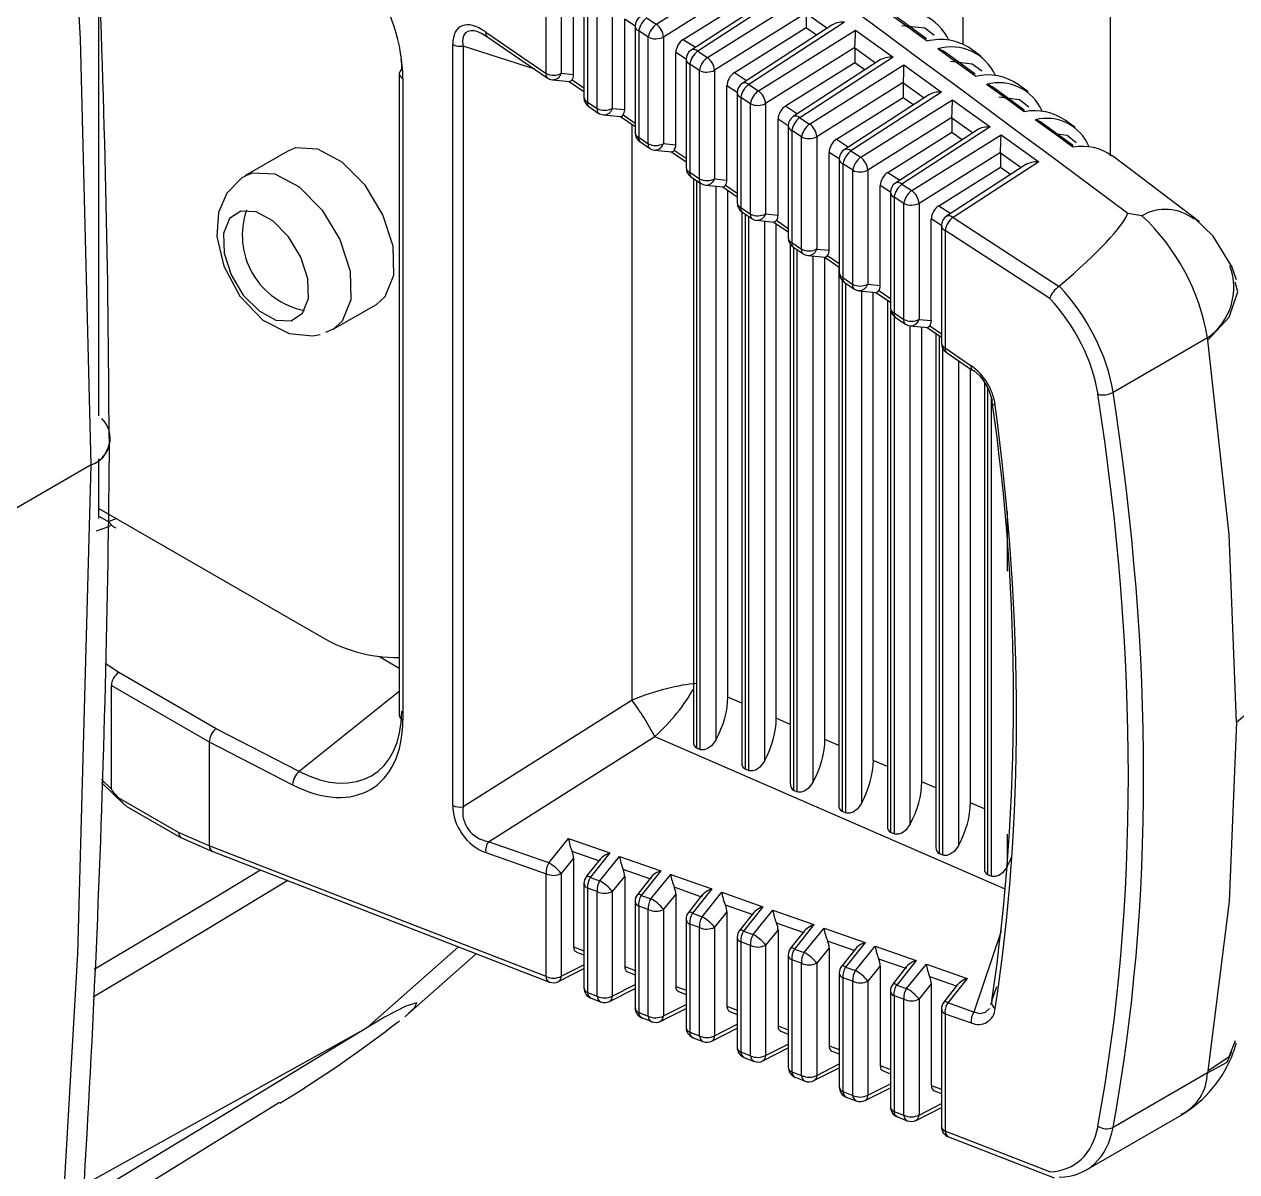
# Model space of a CAD drawing. Extents: x 6 to 134, y 1 to 99.
# Drawn here: x 98.099 to 99.195, y 77.92 to 78.957 of the extents above; entities that cross this region are included whole.
import ezdxf

# ---------------------------------------------------------------- set-up
doc = ezdxf.new("R2010")
doc.units = 0
doc.header["$MEASUREMENT"] = 0
doc.layers.add('OBJECT', color=7, linetype='CONTINUOUS')

msp = doc.modelspace()

# ---------------------------------------------------------------- linework, layer by layer
at = {"layer": 'OBJECT'}
for p, q in [((98.9479, 78.9388), (98.9479, 86.0266)), ((99.0808, 78.8382), (99.0808, 85.9499)), ((98.167, 78.6033), (98.167, 79.1646)), ((98.5709, 78.9126), (98.5709, 79.0055)), ((98.5846, 79.0057), (98.5846, 78.9127)), ((98.6705, 78.957), (98.7628, 79.0149)), ((98.7622, 78.9989), (98.677, 78.9455)), ((98.5958, 78.9116), (98.5958, 78.9916)), ((98.6052, 78.9853), (98.6052, 78.891)), ((98.6949, 78.9434), (98.7622, 78.9856)), ((98.7853, 78.9878), (98.702, 78.9337)), ((98.7968, 78.9904), (98.7079, 78.9327)), ((98.7167, 78.927), (98.8066, 78.9833)), ((98.6085, 78.9811), (98.6085, 78.8867)), ((98.6171, 78.8808), (98.6171, 78.9754)), ((98.6308, 78.9756), (98.6308, 78.881)), ((98.642, 78.8799), (98.642, 78.9615)), ((98.6513, 78.9554), (98.642, 78.9615)), ((98.6618, 78.9627), (98.6705, 78.957)), ((98.8061, 78.9674), (98.7232, 78.9155)), ((98.806, 78.9668), (98.806, 78.9541)), ((98.8247, 78.9534), (98.806, 78.9668)), ((98.9146, 78.9438), (98.8879, 78.9634)), ((98.5164, 78.95), (98.5709, 78.9126)), ((98.6513, 78.9553), (98.6513, 78.8593)), ((98.6633, 78.9454), (98.6546, 78.951)), ((98.6546, 78.951), (98.6546, 78.855)), ((98.7411, 78.9134), (98.806, 78.9541)), ((98.8291, 78.9563), (98.7481, 78.9036)), ((98.8406, 78.9589), (98.7541, 78.9026)), ((98.7628, 78.8969), (98.8504, 78.9518)), ((98.806, 78.9541), (98.8154, 78.9474)), ((98.8504, 78.9518), (98.8844, 78.9274)), ((98.5175, 78.9461), (98.572, 78.9086)), ((98.6633, 78.849), (98.6633, 78.9454)), ((98.677, 78.9455), (98.677, 78.8492)), ((98.6949, 78.9434), (98.7059, 78.9362)), ((98.4866, 78.2511), (98.4866, 78.9386)), ((98.4959, 78.9373), (98.4959, 78.2498)), ((98.5607, 78.9164), (98.4959, 78.9373)), ((98.6882, 78.8481), (98.6882, 78.9314)), ((98.6974, 78.9254), (98.6882, 78.9314)), ((98.7079, 78.9327), (98.7167, 78.927)), ((98.8499, 78.9359), (98.7693, 78.8854)), ((98.8499, 78.9353), (98.8499, 78.9225)), ((98.8685, 78.9219), (98.8499, 78.9353)), ((98.9585, 78.9118), (98.9317, 78.9315)), ((98.9638, 78.9282), (98.9548, 78.9349)), ((98.6974, 78.9253), (98.6974, 78.8276)), ((98.7095, 78.9153), (98.7008, 78.921)), ((98.7008, 78.921), (98.7008, 78.8233)), ((98.7872, 78.8833), (98.8499, 78.9225)), ((98.8729, 78.9248), (98.7943, 78.8736)), ((98.8844, 78.9274), (98.8002, 78.8726)), ((98.809, 78.8669), (98.8943, 78.9203)), ((98.8499, 78.9225), (98.8592, 78.9158)), ((98.8943, 78.9203), (98.9283, 78.8958)), ((98.4383, 78.9124), (98.4383, 78.3327)), ((98.4416, 78.9081), (98.4416, 78.3284)), ((98.5766, 78.9069), (98.5922, 78.9053)), ((98.5846, 78.9127), (98.5958, 78.9116)), ((98.5944, 78.9069), (98.6052, 78.8995)), ((98.7095, 78.8173), (98.7095, 78.9153)), ((98.7232, 78.9155), (98.7232, 78.8175)), ((98.7411, 78.9134), (98.7521, 78.9062)), ((98.5919, 78.9054), (98.6052, 78.8963)), ((98.7343, 78.8163), (98.7343, 78.9014)), ((98.7436, 78.8954), (98.7343, 78.9014)), ((98.7436, 78.8952), (98.7436, 78.7958)), ((98.7541, 78.9026), (98.7628, 78.8969)), ((98.8937, 78.9044), (98.8155, 78.8554)), ((98.9283, 78.8958), (98.8463, 78.8426)), ((98.8937, 78.9038), (98.8937, 78.891)), ((98.9124, 78.8904), (98.8937, 78.9038)), ((99.0025, 78.8797), (98.9754, 78.8996)), ((99.0065, 78.8959), (98.9975, 78.9027)), ((98.6085, 78.8867), (98.6171, 78.8808)), ((98.7557, 78.8852), (98.7469, 78.891)), ((98.7469, 78.891), (98.7469, 78.7916)), ((98.7557, 78.7855), (98.7557, 78.8852)), ((98.7693, 78.8854), (98.7693, 78.7857)), ((98.8334, 78.8532), (98.8937, 78.891)), ((98.9168, 78.8932), (98.8404, 78.8436)), ((98.8552, 78.8368), (98.9381, 78.8888)), ((98.8937, 78.891), (98.9031, 78.8843)), ((98.9381, 78.8888), (98.9721, 78.8643)), ((98.6095, 78.8828), (98.6181, 78.8768)), ((98.6228, 78.8751), (98.6383, 78.8736)), ((98.6308, 78.881), (98.642, 78.8799)), ((98.6381, 78.8736), (98.6513, 78.8645)), ((98.6406, 78.8752), (98.6513, 78.8678)), ((98.7872, 78.8833), (98.7982, 78.8762)), ((98.6486, 78.3464), (98.6486, 78.8664)), ((98.7805, 78.7846), (98.7805, 78.8713)), ((98.7897, 78.8653), (98.7805, 78.8713)), ((98.7897, 78.8652), (98.7897, 78.7641)), ((98.8002, 78.8726), (98.809, 78.8669)), ((98.9376, 78.8728), (98.8617, 78.8253)), ((98.9721, 78.8643), (98.8925, 78.8125)), ((98.9376, 78.8723), (98.9376, 78.8595)), ((98.9562, 78.8588), (98.9376, 78.8723)), ((99.0466, 78.8477), (99.0191, 78.8678)), ((99.0491, 78.8636), (99.04, 78.8705)), ((98.6546, 78.855), (98.6633, 78.849)), ((98.8018, 78.8552), (98.793, 78.8609)), ((98.793, 78.8609), (98.793, 78.7598)), ((98.8018, 78.7538), (98.8018, 78.8552)), ((98.8155, 78.8554), (98.8155, 78.7539)), ((98.8334, 78.8532), (98.8443, 78.8461)), ((98.8796, 78.8232), (98.9376, 78.8595)), ((98.9606, 78.8617), (98.8865, 78.8135)), ((98.9014, 78.8067), (98.982, 78.8572)), ((98.9376, 78.8595), (98.9469, 78.8528)), ((98.982, 78.8572), (99.016, 78.8328)), ((98.3376, 78.8425), (98.2987, 78.82)), ((98.6556, 78.8511), (98.6643, 78.8451)), ((98.669, 78.8434), (98.6845, 78.8418)), ((98.677, 78.8492), (98.6882, 78.8481)), ((98.6843, 78.8419), (98.6974, 78.8328)), ((98.6868, 78.8434), (98.6974, 78.8361)), ((98.8267, 78.7528), (98.8267, 78.8413)), ((98.8358, 78.8353), (98.8267, 78.8413)), ((98.8463, 78.8426), (98.8552, 78.8368)), ((98.9814, 78.8413), (98.9079, 78.7952)), ((98.9814, 78.8407), (98.9814, 78.828)), ((99.0001, 78.8273), (98.9814, 78.8407)), ((98.8358, 78.8352), (98.8358, 78.7324)), ((98.848, 78.8251), (98.8392, 78.8309)), ((98.8392, 78.8309), (98.8392, 78.7281)), ((99.0045, 78.8302), (98.9327, 78.7835)), ((99.016, 78.8328), (98.9386, 78.7825)), ((99.1613, 78.7785), (99.0826, 78.8382)), ((98.7008, 78.8233), (98.7095, 78.8173)), ((98.7018, 78.8193), (98.7105, 78.8133)), ((98.848, 78.722), (98.848, 78.8251)), ((98.8617, 78.8253), (98.8617, 78.7222)), ((98.8796, 78.8232), (98.8905, 78.8161)), ((98.9258, 78.7931), (98.9814, 78.828)), ((98.9814, 78.828), (98.9907, 78.8213)), ((98.704, 78.8178), (98.704, 78.3085)), ((98.7069, 78.8158), (98.7069, 78.3033)), ((98.7102, 78.3018), (98.7102, 78.8135)), ((98.7152, 78.8116), (98.7307, 78.8101)), ((98.7232, 78.8175), (98.7343, 78.8163)), ((98.7243, 78.8107), (98.7243, 78.3101)), ((98.7305, 78.8101), (98.7436, 78.8011)), ((98.733, 78.8116), (98.7436, 78.8043)), ((98.8729, 78.7211), (98.8729, 78.8112)), ((98.882, 78.8053), (98.8729, 78.8112)), ((98.8925, 78.8125), (98.9014, 78.8067)), ((98.7351, 78.349), (98.7351, 78.8069)), ((98.882, 78.8051), (98.882, 78.7007)), ((98.8942, 78.7951), (98.8853, 78.8009)), ((98.8853, 78.8009), (98.8853, 78.6964)), ((98.7469, 78.7916), (98.7557, 78.7855)), ((98.7478, 78.7877), (98.7478, 78.2894)), ((98.7479, 78.7876), (98.7567, 78.7816)), ((98.7693, 78.7857), (98.7805, 78.7846)), ((98.8942, 78.6902), (98.8942, 78.7951)), ((98.9079, 78.7952), (98.9079, 78.6904)), ((98.9258, 78.7931), (98.9366, 78.7861)), ((99.1093, 78.784), (99.0964, 78.7859)), ((98.7507, 78.7857), (98.7507, 78.2842)), ((98.7541, 78.2827), (98.7541, 78.7834)), ((98.7613, 78.7799), (98.7769, 78.7783)), ((98.7682, 78.7792), (98.7682, 78.2911)), ((98.7767, 78.7783), (98.7897, 78.7694)), ((98.7789, 78.3299), (98.7789, 78.7768)), ((98.7791, 78.7799), (98.7897, 78.7726)), ((98.919, 78.6893), (98.919, 78.7811)), ((98.9281, 78.7752), (98.919, 78.7811)), ((98.9281, 78.7751), (98.9281, 78.6689)), ((98.9386, 78.7825), (99.0344, 78.7201)), ((98.9314, 78.7708), (98.9314, 78.6646)), ((99.026, 78.7093), (98.9314, 78.7708)), ((98.7916, 78.7582), (98.7916, 78.2703)), ((98.793, 78.7598), (98.8018, 78.7538)), ((98.794, 78.7559), (98.8029, 78.7498)), ((98.7946, 78.7555), (98.7946, 78.2651)), ((98.7979, 78.2636), (98.7979, 78.7532)), ((98.8155, 78.7539), (98.8267, 78.7528)), ((98.8075, 78.7481), (98.823, 78.7466)), ((98.812, 78.7477), (98.812, 78.272)), ((98.8228, 78.7466), (98.8358, 78.7376)), ((98.8228, 78.3108), (98.8228, 78.7466)), ((98.8253, 78.7481), (98.8358, 78.7409)), ((98.8355, 78.7379), (98.8355, 78.2512)), ((99.1947, 78.7261), (99.1901, 78.7389)), ((98.8384, 78.7257), (98.8384, 78.246)), ((98.8392, 78.7281), (98.848, 78.722)), ((98.8402, 78.7241), (98.849, 78.7181)), ((98.8418, 78.2445), (98.8418, 78.7231)), ((98.8617, 78.7222), (98.8729, 78.7211)), ((99.0344, 78.7201), (99.0346, 78.7203)), ((98.8537, 78.7163), (98.8692, 78.7148)), ((98.8558, 78.7161), (98.8558, 78.2529)), ((98.8666, 78.2917), (98.8666, 78.7151)), ((98.869, 78.7148), (98.882, 78.7059)), ((98.8715, 78.7164), (98.882, 78.7091)), ((98.3787, 78.6815), (98.4176, 78.7039)), ((98.8793, 78.7077), (98.8793, 78.2321)), ((98.8822, 78.6984), (98.8822, 78.2269)), ((98.8853, 78.6964), (98.8942, 78.6902)), ((98.8856, 78.2254), (98.8856, 78.693)), ((98.8863, 78.6924), (98.8952, 78.6863)), ((98.9079, 78.6904), (98.919, 78.6893)), ((98.3787, 78.6815), (98.3718, 78.6786)), ((98.8997, 78.6846), (98.8997, 78.2338)), ((98.8999, 78.6846), (98.9154, 78.683)), ((98.9104, 78.2726), (98.9104, 78.6835)), ((98.9152, 78.6831), (98.9281, 78.6742)), ((98.9177, 78.6846), (98.9281, 78.6774)), ((98.9232, 78.6776), (98.9232, 78.213)), ((98.9261, 78.6756), (98.9261, 78.2078)), ((99.1685, 78.6736), (99.0832, 78.6244)), ((99.1688, 78.6715), (99.1685, 78.6736)), ((98.9294, 78.2064), (98.9294, 78.664)), ((98.9314, 78.6646), (98.9549, 78.6485)), ((98.9324, 78.6607), (98.956, 78.6445)), ((98.9435, 78.6531), (98.9435, 78.2147)), ((98.9543, 78.2535), (98.9543, 78.6457)), ((98.967, 78.6338), (98.967, 78.1939)), ((98.9699, 78.6286), (98.9699, 78.1887)), ((98.9733, 78.1873), (98.9733, 78.6193)), ((98.16, 78.5589), (97.3636, 78.0991)), ((98.16, 78.5589), (97.3848, 78.1114)), ((98.167, 78.5105), (98.167, 78.5643)), ((98.167, 78.5196), (98.3638, 78.406)), ((98.9874, 78.5172), (98.9874, 78.463)), ((98.1756, 78.5073), (98.1677, 78.5118)), ((98.1829, 78.5104), (98.1756, 78.5073)), ((98.4204, 78.3856), (98.4383, 78.3753)), ((98.1849, 78.3713), (98.1734, 78.3787)), ((98.2729, 78.3205), (98.1849, 78.3713)), ((98.1782, 78.266), (98.1782, 78.3596)), ((98.1782, 78.3596), (98.2666, 78.3085)), ((98.1782, 78.3596), (98.1782, 78.3596)), ((98.4383, 78.354), (98.348, 78.2819)), ((98.7478, 78.3435), (98.7351, 78.349)), ((98.6486, 78.3464), (98.4959, 78.2498)), ((98.7916, 78.3244), (98.7789, 78.3299)), ((98.348, 78.2819), (98.2729, 78.3205)), ((98.2666, 78.3085), (98.2666, 78.2147)), ((98.2666, 78.3085), (98.3419, 78.2698)), ((98.5188, 78.2184), (98.6692, 78.3135)), ((98.6692, 78.3135), (98.9849, 78.176)), ((98.8355, 78.3053), (98.8228, 78.3108)), ((98.7069, 78.3033), (98.7102, 78.3018)), ((98.7507, 78.2842), (98.7541, 78.2827)), ((98.8793, 78.2862), (98.8666, 78.2917)), ((98.1692, 78.2719), (98.1894, 78.2524)), ((98.1782, 78.266), (98.1693, 78.2746)), ((98.9232, 78.2671), (98.9104, 78.2726)), ((98.7946, 78.2651), (98.7979, 78.2636)), ((98.2389, 78.2267), (98.1841, 78.2584)), ((98.1916, 78.2506), (98.2413, 78.222)), ((98.967, 78.248), (98.9543, 78.2535)), ((98.8384, 78.246), (98.8418, 78.2445)), ((98.2666, 78.2147), (98.2389, 78.2267)), ((98.2417, 78.2218), (98.2696, 78.2096)), ((98.5734, 78.1992), (98.5188, 78.2184)), ((98.5734, 78.1992), (98.5912, 78.2213)), ((98.5912, 78.2213), (98.6284, 78.2082)), ((98.8822, 78.2269), (98.8856, 78.2254)), ((98.9874, 78.2253), (98.9874, 78.1956)), ((98.5709, 78.0966), (98.2666, 78.2146)), ((98.2698, 78.2095), (98.574, 78.0916)), ((98.5164, 78.2087), (98.5709, 78.1895)), ((98.6186, 78.2011), (98.5944, 78.2096)), ((98.6284, 78.2082), (98.6109, 78.1861)), ((98.9261, 78.2078), (98.9294, 78.2064)), ((98.5958, 78.2035), (98.5846, 78.1897)), ((98.5958, 78.2035), (98.5958, 78.1235)), ((98.6198, 78.2027), (98.6073, 78.1869)), ((98.6195, 78.183), (98.6374, 78.2051)), ((98.6374, 78.2051), (98.6746, 78.192)), ((98.5709, 78.0966), (98.5709, 78.1895)), ((98.5846, 78.1897), (98.5846, 78.0968)), ((98.6109, 78.1861), (98.6195, 78.183)), ((98.642, 78.1873), (98.6308, 78.1735)), ((98.6648, 78.1849), (98.6406, 78.1934)), ((98.642, 78.1873), (98.642, 78.1056)), ((98.666, 78.1865), (98.6535, 78.1707)), ((98.6746, 78.192), (98.657, 78.1699)), ((98.6657, 78.1668), (98.6836, 78.1889)), ((98.6836, 78.1889), (98.7207, 78.1758)), ((98.9699, 78.1887), (98.9733, 78.1873)), ((98.6052, 78.1807), (98.6052, 78.0863)), ((98.6171, 78.1733), (98.6085, 78.1764)), ((98.6085, 78.1764), (98.6085, 78.082)), ((98.6171, 78.0787), (98.6171, 78.1733)), ((98.6308, 78.1735), (98.6308, 78.0789)), ((98.7109, 78.1687), (98.6868, 78.1772)), ((98.7207, 78.1758), (98.7032, 78.1537)), ((98.7119, 78.1506), (98.7297, 78.1727)), ((98.7297, 78.1727), (98.7668, 78.1596)), ((98.6513, 78.1645), (98.6513, 78.0684)), ((98.657, 78.1699), (98.6657, 78.1668)), ((98.6882, 78.1711), (98.677, 78.1573)), ((98.6882, 78.1711), (98.6882, 78.0877)), ((98.7121, 78.1703), (98.6996, 78.1545)), ((98.6633, 78.1571), (98.6546, 78.1602)), ((98.6546, 78.1602), (98.6546, 78.0642)), ((98.6633, 78.0608), (98.6633, 78.1571)), ((98.677, 78.1573), (98.677, 78.061)), ((98.7032, 78.1537), (98.7119, 78.1506)), ((98.7343, 78.1549), (98.7232, 78.1411)), ((98.757, 78.1525), (98.733, 78.161)), ((98.7343, 78.1549), (98.7343, 78.0698)), ((98.7582, 78.1541), (98.7457, 78.1383)), ((98.7668, 78.1596), (98.7493, 78.1375)), ((98.7581, 78.1344), (98.7759, 78.1565)), ((98.7759, 78.1565), (98.813, 78.1435)), ((98.6974, 78.1483), (98.6974, 78.0506)), ((98.7095, 78.1409), (98.7008, 78.144)), ((98.7008, 78.144), (98.7008, 78.0463)), ((98.7095, 78.0429), (98.7095, 78.1409)), ((98.7232, 78.1411), (98.7232, 78.0431)), ((98.8032, 78.1364), (98.7791, 78.1448)), ((98.813, 78.1435), (98.7954, 78.1213)), ((98.8042, 78.1182), (98.8221, 78.1402)), ((98.8221, 78.1402), (98.8591, 78.1273)), ((98.7436, 78.1321), (98.7436, 78.0327)), ((98.7493, 78.1375), (98.7581, 78.1344)), ((98.7805, 78.1387), (98.7693, 78.1249)), ((98.7805, 78.1387), (98.7805, 78.0519)), ((98.8044, 78.1379), (98.7919, 78.1221)), ((98.8493, 78.1202), (98.8253, 78.1286)), ((98.982, 78.1377), (98.9574, 78.0644)), ((98.409, 78.0503), (98.4917, 78.1235)), ((98.5958, 78.1235), (98.6052, 78.1199)), ((98.5984, 78.1187), (98.6052, 78.1161)), ((98.7557, 78.1247), (98.7469, 78.1278)), ((98.7469, 78.1278), (98.7469, 78.0284)), ((98.7557, 78.025), (98.7557, 78.1247)), ((98.7693, 78.1249), (98.7693, 78.0252)), ((98.7954, 78.1213), (98.8042, 78.1182)), ((98.8267, 78.1224), (98.8155, 78.1087)), ((98.8267, 78.1224), (98.8267, 78.034)), ((98.8505, 78.1217), (98.838, 78.1059)), ((98.8591, 78.1273), (98.8416, 78.1051)), ((98.8504, 78.102), (98.8683, 78.124)), ((98.8683, 78.124), (98.9052, 78.1111)), ((98.4433, 78.0602), (98.5079, 78.1172)), ((98.5846, 78.0968), (98.6052, 78.1072)), ((98.7897, 78.1159), (98.7897, 78.0148)), ((98.8018, 78.1085), (98.793, 78.1116)), ((98.793, 78.1116), (98.793, 78.0105)), ((98.8018, 78.0071), (98.8018, 78.1085)), ((98.8155, 78.1087), (98.8155, 78.0072)), ((98.8954, 78.104), (98.8715, 78.1124)), ((98.9052, 78.1111), (98.8877, 78.0889)), ((98.8966, 78.0858), (98.9145, 78.1078)), ((98.9145, 78.1078), (98.9514, 78.0949)), ((98.5822, 78.092), (98.6052, 78.1037)), ((98.642, 78.1056), (98.6513, 78.102)), ((98.6445, 78.1008), (98.6513, 78.0982)), ((98.8358, 78.0997), (98.8358, 77.9969)), ((98.8416, 78.1051), (98.8504, 78.102)), ((98.8729, 78.1062), (98.8617, 78.0925)), ((98.8729, 78.1062), (98.8729, 78.0161)), ((98.8966, 78.1055), (98.8841, 78.0897)), ((98.9416, 78.0878), (98.9177, 78.0962)), ((98.6283, 78.0741), (98.6513, 78.0857)), ((98.6308, 78.0789), (98.6513, 78.0893)), ((98.6882, 78.0877), (98.6974, 78.0841)), ((98.848, 78.0923), (98.8392, 78.0954)), ((98.8392, 78.0954), (98.8392, 77.9926)), ((98.848, 77.9892), (98.848, 78.0923)), ((98.8617, 78.0925), (98.8617, 77.9893)), ((98.8877, 78.0889), (98.8966, 78.0858)), ((98.919, 78.09), (98.9079, 78.0763)), ((98.919, 78.09), (98.919, 77.9982)), ((98.9428, 78.0893), (98.9303, 78.0735)), ((98.9514, 78.0949), (98.9338, 78.0727)), ((98.9738, 78.0746), (98.9782, 78.0876)), ((98.6085, 78.082), (98.6171, 78.0787)), ((98.6116, 78.077), (98.6202, 78.0737)), ((98.6907, 78.0829), (98.6974, 78.0803)), ((98.882, 78.0835), (98.882, 77.979)), ((98.8942, 78.0761), (98.8853, 78.0792)), ((98.8853, 78.0792), (98.8853, 77.9747)), ((98.8942, 77.9713), (98.8942, 78.0761)), ((98.9079, 78.0763), (98.9079, 77.9714)), ((98.9734, 78.0737), (98.9728, 78.0712)), ((98.6546, 78.0642), (98.6633, 78.0608)), ((98.6745, 78.0562), (98.6974, 78.0678)), ((98.677, 78.061), (98.6974, 78.0714)), ((98.7343, 78.0698), (98.7436, 78.0662)), ((98.7369, 78.065), (98.7436, 78.0624)), ((98.9281, 78.0673), (98.9281, 77.9611)), ((98.9314, 78.063), (98.9314, 77.9568)), ((98.9314, 78.063), (98.9549, 78.0547)), ((98.9574, 78.0644), (98.9338, 78.0727)), ((98.9732, 78.0728), (98.9726, 78.0713)), ((98.6577, 78.0591), (98.6664, 78.0558)), ((98.7232, 78.0431), (98.7436, 78.0534)), ((98.7805, 78.0519), (98.7897, 78.0483)), ((98.1523, 77.9078), (98.409, 78.0503)), ((98.7008, 78.0463), (98.7095, 78.0429)), ((98.7038, 78.0412), (98.7125, 78.0379)), ((98.7207, 78.0383), (98.7436, 78.0499)), ((98.7831, 78.0471), (98.7897, 78.0445)), ((98.7669, 78.0204), (98.7897, 78.032)), ((98.7693, 78.0252), (98.7897, 78.0355)), ((98.8267, 78.034), (98.8358, 78.0305)), ((99.192, 78.0282), (99.1947, 78.0366)), ((98.7469, 78.0284), (98.7557, 78.025)), ((98.75, 78.0233), (98.7587, 78.0199)), ((98.8292, 78.0292), (98.8358, 78.0266)), ((98.793, 78.0105), (98.8018, 78.0071)), ((98.813, 78.0025), (98.8358, 78.014)), ((98.8155, 78.0072), (98.8358, 78.0176)), ((98.8729, 78.0161), (98.882, 78.0126)), ((98.8754, 78.0113), (98.882, 78.0087)), ((99.1685, 78.0095), (99.0832, 77.9602)), ((99.1688, 78.0113), (99.1685, 78.0095)), ((98.7961, 78.0055), (98.8049, 78.002)), ((98.8617, 77.9893), (98.882, 77.9996)), ((98.919, 77.9982), (98.9281, 77.9947)), ((98.8392, 77.9926), (98.848, 77.9892)), ((98.8422, 77.9876), (98.8511, 77.9841)), ((98.8592, 77.9845), (98.882, 77.9961)), ((98.9216, 77.9934), (98.9281, 77.9908)), ((98.9054, 77.9666), (98.9281, 77.9782)), ((98.9079, 77.9714), (98.9281, 77.9817)), ((98.8853, 77.9747), (98.8942, 77.9713)), ((98.8884, 77.9697), (98.8973, 77.9662)), ((99.0586, 77.9216), (99.1453, 77.9716)), ((99.026, 77.9202), (98.9314, 77.9568)), ((98.9345, 77.9518), (99.03, 77.9148))]:
    msp.add_line(p, q, dxfattribs=at)
at = {"layer": 'OBJECT', "flags": 128}
for points in [[(98.16, 78.5589), (98.1502, 78.9438), (98.1216, 79.4433)], [(98.9151, 78.9419), (98.9011, 78.9521), (98.881, 78.9666)], [(98.5093, 78.9501), (98.5126, 78.949), (98.5175, 78.9461)], [(98.9217, 78.947), (98.9132, 78.9535), (98.8923, 78.9555)], [(98.9591, 78.9099), (98.945, 78.9201), (98.925, 78.9347)], [(98.9645, 78.9146), (98.956, 78.9211), (98.9362, 78.9234)], [(99.003, 78.8779), (98.989, 78.8882), (98.969, 78.9027)], [(99.0072, 78.8822), (98.9988, 78.8888), (98.98, 78.8913)], [(99.047, 78.8459), (99.0329, 78.8561), (99.0129, 78.8707)], [(99.05, 78.8498), (99.0416, 78.8565), (99.0328, 78.8578)], [(98.4176, 78.7039), (98.4257, 78.711), (98.4335, 78.7304), (98.4327, 78.7564), (98.4236, 78.7848), (98.4074, 78.8115), (98.3867, 78.8324), (98.3647, 78.8443), (98.3446, 78.8453), (98.3376, 78.8425)], [(98.2994, 78.8197), (98.296, 78.8183), (98.2824, 78.8043), (98.2751, 78.7869), (98.2736, 78.7652), (98.2797, 78.7383), (98.2942, 78.7114), (98.3151, 78.6897), (98.3387, 78.6775), (98.3598, 78.6754), (98.3668, 78.6766)], [(98.299, 78.8202), (98.3057, 78.8228), (98.3258, 78.8218), (98.3479, 78.81), (98.3685, 78.7891), (98.3847, 78.7624), (98.3938, 78.7339), (98.3946, 78.708), (98.3868, 78.6886), (98.3787, 78.6815)], [(98.2951, 78.7882), (98.2848, 78.7814), (98.2794, 78.7681), (98.28, 78.7503), (98.2863, 78.7307), (98.2973, 78.7123), (98.3116, 78.698), (98.3267, 78.6898), (98.3405, 78.6891), (98.3509, 78.6959), (98.3562, 78.7093), (98.3557, 78.7271), (98.3494, 78.7467), (98.3383, 78.765), (98.3241, 78.7794), (98.3089, 78.7875), (98.2951, 78.7882)], [(99.19, 78.7392), (99.1736, 78.7657), (99.1571, 78.7816)], [(99.1688, 78.6715), (99.188, 78.6924), (99.196, 78.7154), (99.1935, 78.7239)], [(99.1947, 78.3264), (99.1882, 78.4959), (99.1688, 78.6715)], [(98.1221, 77.6687), (98.1478, 78.1172), (98.16, 78.5589)], [(99.1947, 78.3264), (99.2226, 78.3498), (99.2343, 78.3797), (99.2337, 78.3817)], [(99.1947, 78.3264), (99.1882, 78.1644), (99.1688, 78.0113)], [(98.7243, 78.3101), (98.7204, 78.3049), (98.7169, 78.3025), (98.7138, 78.3014), (98.7112, 78.3015), (98.7102, 78.3018)], [(98.7682, 78.2911), (98.7642, 78.2858), (98.7608, 78.2834), (98.7576, 78.2824), (98.7551, 78.2824), (98.7541, 78.2827)], [(98.812, 78.272), (98.8081, 78.2667), (98.8046, 78.2643), (98.8015, 78.2633), (98.7989, 78.2633), (98.7979, 78.2636)], [(98.8558, 78.2529), (98.8519, 78.2477), (98.8484, 78.2452), (98.8453, 78.2442), (98.8428, 78.2442), (98.8418, 78.2445)], [(98.8997, 78.2338), (98.8957, 78.2286), (98.8923, 78.2261), (98.8892, 78.2251), (98.8866, 78.2251), (98.8856, 78.2254)], [(98.9435, 78.2147), (98.9396, 78.2095), (98.9361, 78.207), (98.933, 78.206), (98.9305, 78.206), (98.9294, 78.2064)], [(98.9874, 78.1956), (98.9834, 78.1904), (98.98, 78.1879), (98.9768, 78.1869), (98.9743, 78.1869), (98.9733, 78.1873)], [(98.3375, 78.1833), (98.2628, 78.1381), (98.1616, 78.0778)], [(98.1626, 78.1032), (98.2702, 78.1672), (98.3128, 78.1929)], [(98.4466, 78.0635), (98.4519, 78.068), (98.4541, 78.0728), (98.4441, 78.0697), (98.425, 78.0597), (98.409, 78.0503)], [(98.9714, 78.0678), (98.9712, 78.0675), (98.9677, 78.064), (98.963, 78.0629), (98.9574, 78.0644)], [(98.409, 78.0503), (98.278, 77.9704), (98.1529, 77.8949), (98.1514, 77.894)], [(99.1688, 78.0113), (99.188, 78.0244), (99.1938, 78.0388)], [(99.1685, 78.0095), (99.1862, 78.0192), (99.1905, 78.0289)], [(98.1501, 77.8735), (98.2187, 77.9142), (98.33, 77.9829)]]:
    msp.add_lwpolyline(points, dxfattribs=at)
at = {"layer": 'OBJECT'}
for centre, radius, start, end in [((86.7018, 78.5478), 11.4744, 0.17486, 4.67246), ((69.2647, 38.8123), 49.8781, 53.26659, 53.97017), ((98.6613, 78.9553), 0.01, 123.0323, 180), ((98.6728, 78.9479), 0.0185, 126.6278, 170.199), ((98.8945, 78.9245), 0.0442, 24.2374, 107.6597), ((98.5202, 78.9489), 0.00391, 163.0766, 225.9534), ((98.6563, 78.9557), 0.00501, 184.9366, 250.3735), ((98.6815, 78.9422), 0.0185, 126.6244, 170.2019), ((98.6606, 78.9439), 0.0165, 5.8565, 53.2333), ((98.67, 78.9594), 0.0155, 244.5101, 296.9463), ((98.9272, 78.8945), 0.0488, 55.6666, 104.346), ((98.4933, 78.9527), 0.0156, 244.685, 279.545), ((98.7074, 78.9253), 0.01, 123.0323, 180), ((98.7189, 78.9178), 0.0185, 126.6188, 170.204), ((98.7042, 78.9287), 0.00546, 46.9553, 113.9252), ((98.9373, 78.8933), 0.0432, 23.6787, 106.577), ((98.9206, 78.9167), 0.0185, 53.2995, 76.3793), ((98.7024, 78.9257), 0.00501, 184.9339, 250.3761), ((98.7277, 78.9122), 0.0185, 126.625, 170.1978), ((98.7068, 78.9138), 0.0165, 5.8534, 53.2338), ((98.4429, 78.9121), 0.00463, 119.4917, 176.0534), ((98.4433, 78.9129), 0.00506, 185.2887, 250.0213), ((98.5747, 78.9114), 0.00391, 163.0592, 225.9621), ((98.5776, 78.9265), 0.0155, 244.512, 296.9444), ((98.5776, 78.9168), 0.01, 235.4819, 264.2993), ((98.5768, 78.9151), 0.00822, 269.0401, 343.1397), ((98.7161, 78.9293), 0.0155, 244.5053, 296.9511), ((98.9699, 78.8632), 0.048, 55.1541, 103.0879), ((98.7536, 78.8952), 0.01, 123.0323, 180), ((98.7486, 78.8957), 0.00502, 184.9595, 250.3505), ((98.7651, 78.8878), 0.0185, 126.6239, 170.1984), ((98.7503, 78.8986), 0.00546, 46.9488, 113.9327), ((98.7738, 78.8821), 0.0185, 126.6249, 170.1998), ((98.753, 78.8837), 0.0164, 5.8521, 53.2393), ((98.9802, 78.862), 0.0422, 23.1349, 105.4377), ((98.9643, 78.8847), 0.0186, 53.3678, 75.667), ((98.6152, 78.891), 0.01, 180, 235.4819), ((98.6103, 78.8916), 0.00516, 185.9828, 249.3272), ((98.6122, 78.8856), 0.00391, 163.0613, 225.947), ((98.7623, 78.8992), 0.0155, 244.5088, 296.9477), ((98.6209, 78.8797), 0.00391, 163.0552, 225.9661), ((98.6238, 78.8948), 0.0155, 244.5134, 296.9431), ((98.6238, 78.8851), 0.01, 235.4819, 264.2993), ((98.623, 78.8834), 0.00822, 269.0425, 343.1322), ((98.7997, 78.8652), 0.01, 123.0323, 180), ((98.7965, 78.8686), 0.00546, 46.9512, 113.9303), ((98.9995, 78.8781), 0.00349, 357.5482, 30.117), ((99.0127, 78.8318), 0.0471, 54.6618, 101.7882), ((98.7947, 78.8656), 0.00501, 184.9241, 250.386), ((98.8112, 78.8578), 0.0185, 126.6244, 170.2019), ((98.82, 78.852), 0.0185, 126.6272, 170.1997), ((98.7992, 78.8537), 0.0165, 5.8566, 53.2369), ((99.0231, 78.8305), 0.0415, 22.4127, 104.1934), ((99.0081, 78.8529), 0.0185, 53.5704, 74.9505), ((98.6613, 78.8593), 0.01, 180, 235.4819), ((98.6564, 78.8598), 0.00516, 185.9986, 249.3114), ((98.6584, 78.8539), 0.00391, 163.0552, 225.9661), ((98.8085, 78.8692), 0.0155, 244.5145, 296.9439), ((98.667, 78.8479), 0.00391, 163.0552, 225.9661), ((98.67, 78.863), 0.0155, 244.5101, 296.9463), ((98.67, 78.8533), 0.01, 235.4819, 264.2993), ((98.6691, 78.8516), 0.00822, 269.0454, 343.1293), ((98.8458, 78.8352), 0.01, 123.0323, 180), ((98.8574, 78.8277), 0.0185, 126.6261, 170.1962), ((98.8426, 78.8386), 0.00546, 46.9377, 113.9437), ((99.0436, 78.846), 0.00336, 358.3084, 29.9564), ((99.0554, 78.8005), 0.0462, 54.1608, 100.4367), ((98.8408, 78.8356), 0.00502, 184.9792, 250.3309), ((98.8662, 78.822), 0.0185, 126.6267, 170.1996), ((98.8453, 78.8236), 0.0165, 5.8572, 53.2368), ((98.7074, 78.8276), 0.01, 180, 235.4819), ((98.7026, 78.8281), 0.00516, 185.9921, 249.3179), ((98.7045, 78.8221), 0.00391, 163.0544, 225.9668), ((98.8547, 78.8391), 0.0155, 244.5132, 296.9452), ((98.7132, 78.8161), 0.00391, 163.0786, 225.9384), ((98.7161, 78.8313), 0.0155, 244.5053, 296.9511), ((98.7162, 78.8216), 0.01, 235.4819, 264.2993), ((98.7153, 78.8198), 0.00822, 269.0435, 343.1374), ((98.892, 78.8051), 0.01, 123.0323, 180), ((98.9035, 78.7977), 0.0185, 126.6239, 170.1984), ((98.8887, 78.8085), 0.00546, 46.9426, 113.9389), ((98.887, 78.8056), 0.00502, 184.9694, 250.3406), ((98.9124, 78.7919), 0.0185, 126.6261, 170.1962), ((98.8915, 78.7936), 0.0165, 5.8541, 53.2358), ((98.3654, 78.7662), 0.0689, 160.7328, 259.2616), ((98.7536, 78.7958), 0.01, 180, 235.4819), ((98.7487, 78.7964), 0.00517, 186.0163, 249.2938), ((98.7506, 78.7904), 0.00391, 163.0766, 225.9534), ((98.7623, 78.7995), 0.0155, 244.5088, 296.9477), ((98.7615, 78.7881), 0.00822, 269.0442, 343.1367), ((98.9009, 78.8091), 0.0155, 244.5111, 296.9433), ((99.1305, 78.748), 0.0418, 51.6585, 120.5244), ((98.7594, 78.7844), 0.00391, 163.0611, 225.9463), ((98.7623, 78.7898), 0.01, 235.4819, 264.2993), ((98.9381, 78.7751), 0.01, 123.0323, 180), ((98.9331, 78.7755), 0.00501, 184.9241, 250.386), ((98.9496, 78.7677), 0.0185, 126.6244, 170.2019), ((98.9349, 78.7787), 0.00527, 45.592, 115.2895), ((98.9758, 78.6413), 0.1954, 9.5219, 46.8935), ((98.7997, 78.7641), 0.01, 180, 235.4819), ((98.7948, 78.7647), 0.00516, 185.9828, 249.3272), ((98.7968, 78.7587), 0.00391, 163.0571, 225.9504), ((98.8056, 78.7526), 0.00391, 163.055, 225.9654), ((98.8085, 78.7678), 0.0155, 244.5145, 296.9439), ((98.8077, 78.7563), 0.00822, 269.0487, 343.1265), ((98.8085, 78.7581), 0.01, 235.4819, 264.2993), ((98.8458, 78.7324), 0.01, 180, 235.4819), ((98.841, 78.7329), 0.00517, 186.0339, 249.2761), ((99.1364, 78.7194), 0.0559, 305.0273, 20.3247), ((98.8429, 78.727), 0.00391, 163.059, 225.9614), ((98.8517, 78.7209), 0.00391, 163.0544, 225.9668), ((98.8547, 78.736), 0.0155, 244.5132, 296.9452), ((98.8538, 78.7246), 0.00822, 269.0503, 343.1249), ((99.0473, 78.7014), 0.0228, 124.5484, 159.6707), ((98.8547, 78.7263), 0.01, 235.4819, 264.2993), ((98.892, 78.7007), 0.01, 180, 235.4819), ((98.8871, 78.7012), 0.00517, 186.0255, 249.2845), ((98.889, 78.6952), 0.00391, 163.0766, 225.9534), ((98.8979, 78.6891), 0.00391, 163.0768, 225.954), ((98.9009, 78.7042), 0.0155, 244.5111, 296.9433), ((98.9, 78.6928), 0.00822, 269.0453, 343.1294), ((98.9009, 78.6945), 0.01, 235.4819, 264.2993), ((98.9381, 78.6689), 0.01, 180, 235.4819), ((98.9331, 78.6694), 0.00501, 184.9241, 250.386), ((98.9352, 78.6635), 0.00391, 163.055, 225.9654), ((98.9587, 78.6473), 0.00391, 163.0768, 225.954), ((98.9246, 78.6054), 0.0527, 8.1636, 54.7584), ((98.9573, 78.6464), 0.00232, 236.2606, 272.3216), ((98.9311, 78.6095), 0.0435, 10.689, 52.7971), ((99.0742, 78.6407), 0.0186, 255.6297, 299.0128), ((98.977, 78.6163), 0.0034, 158.8356, 265.288), ((97.0936, 78.3461), 1.8997, 351.7836, 8.2164), ((98.1519, 78.5828), 0.0252, 288.8939, 45.4244), ((85.3397, 78.6823), 12.8372, 355.56316, 359.55455), ((98.1518, 78.5825), 0.0249, 289.1789, 0.6775), ((98.1031, 78.6824), 0.1933, 288.5954, 292.9354), ((98.1686, 78.4975), 0.012, 34.9126, 54.563), ((98.1873, 78.5148), 0.0137, 229.539, 248.519), ((98.4361, 78.5193), 0.1344, 237.4679, 270.9094), ((98.4413, 78.1939), 0.2573, 27.691, 36.354), ((98.4433, 78.3331), 0.00506, 185.2887, 250.0213), ((98.7092, 78.308), 0.00523, 174.2124, 244.0229), ((98.3582, 78.2692), 0.0163, 128.7797, 177.8068), ((98.753, 78.2889), 0.00523, 174.2123, 244.0233), ((98.7969, 78.2698), 0.00523, 174.2123, 244.0233), ((98.212, 78.2785), 0.0344, 215.7043, 233.7838), ((98.4933, 78.2653), 0.0156, 244.685, 279.545), ((98.8407, 78.2507), 0.00523, 174.2123, 244.0233), ((98.8845, 78.2316), 0.00523, 174.2128, 244.0275), ((98.5312, 78.2101), 0.0149, 146.4426, 185.6866), ((98.9284, 78.2125), 0.00523, 174.2128, 244.0275), ((98.5858, 78.191), 0.0149, 146.4484, 185.6861), ((98.554, 78.1649), 0.0394, 39.0386, 60.653), ((98.5776, 78.2035), 0.0155, 244.512, 296.9444), ((98.6152, 78.1807), 0.01, 141.6473, 180), ((98.6085, 78.1835), 0.00351, 46.0943, 108.6913), ((98.6233, 78.1778), 0.0149, 146.4454, 185.689), ((98.9722, 78.1934), 0.00523, 174.2126, 244.0277), ((98.6102, 78.1811), 0.00501, 184.9241, 250.386), ((98.6319, 78.1748), 0.0149, 146.4444, 185.69), ((98.6238, 78.1873), 0.0155, 244.5134, 296.9431), ((98.6002, 78.1487), 0.0394, 39.0386, 60.6532), ((98.6613, 78.1645), 0.01, 141.6473, 180), ((98.6563, 78.1649), 0.00501, 184.9366, 250.3735), ((98.6546, 78.1673), 0.00351, 46.0926, 108.6876), ((98.6694, 78.1616), 0.0149, 146.4407, 185.6898), ((98.6781, 78.1586), 0.0149, 146.4354, 185.699), ((98.6464, 78.1325), 0.0394, 39.0386, 60.653), ((98.67, 78.1711), 0.0155, 244.5101, 296.9463), ((98.7074, 78.1483), 0.01, 141.6473, 180), ((98.7007, 78.1512), 0.00351, 46.0463, 108.7282), ((98.7156, 78.1455), 0.0149, 146.4484, 185.6861), ((98.7243, 78.1424), 0.0149, 146.4454, 185.689), ((98.6926, 78.1163), 0.0394, 39.0383, 60.6534), ((98.7024, 78.1487), 0.00501, 184.9339, 250.3761), ((98.7161, 78.1549), 0.0155, 244.5053, 296.9511), ((98.7536, 78.1321), 0.01, 141.6473, 180), ((98.7486, 78.1325), 0.00502, 184.9595, 250.3505), ((98.7469, 78.135), 0.00351, 46.0755, 108.7101), ((98.7617, 78.1293), 0.0149, 146.4481, 185.6864), ((98.7705, 78.1262), 0.0149, 146.4418, 185.6926), ((98.7388, 78.1001), 0.0394, 39.0386, 60.653), ((98.7623, 78.1387), 0.0155, 244.5088, 296.9477), ((98.7997, 78.1159), 0.01, 141.6473, 180), ((98.793, 78.1188), 0.00351, 46.0889, 108.6913), ((98.8078, 78.1131), 0.0149, 146.437, 185.6975), ((98.8166, 78.11), 0.0149, 146.4457, 185.6848), ((98.7849, 78.0839), 0.0394, 39.0387, 60.6529), ((98.7947, 78.1163), 0.00501, 184.9241, 250.386), ((98.8085, 78.1225), 0.0155, 244.5145, 296.9439), ((98.5776, 78.1106), 0.0155, 244.512, 296.9444), ((98.5766, 78.0966), 0.00568, 180.1469, 242.679), ((98.5793, 78.0965), 0.00535, 302.3738, 2.9672), ((98.8458, 78.0997), 0.01, 141.6473, 180), ((98.8408, 78.1001), 0.00502, 184.9792, 250.3309), ((98.8391, 78.1026), 0.00351, 46.0687, 108.716), ((98.854, 78.0969), 0.0149, 146.4456, 185.685), ((98.8628, 78.0938), 0.0149, 146.4336, 185.6969), ((98.8311, 78.0676), 0.0394, 39.0418, 60.6499), ((98.5776, 78.1009), 0.01, 248.8055, 296.9342), ((98.6152, 78.0863), 0.01, 180, 248.8055), ((98.6103, 78.0869), 0.00516, 185.9828, 249.3272), ((98.8547, 78.1063), 0.0155, 244.5132, 296.9452), ((98.892, 78.0835), 0.01, 141.6473, 180), ((98.8853, 78.0864), 0.00351, 46.0712, 108.6997), ((98.9001, 78.0807), 0.0149, 146.4428, 185.6864), ((98.909, 78.0776), 0.0149, 146.452, 185.6825), ((98.8773, 78.0515), 0.0394, 39.034, 60.6583), ((98.6142, 78.0821), 0.00568, 180.1475, 242.6784), ((98.6238, 78.0927), 0.0155, 244.5134, 296.9431), ((98.6228, 78.0787), 0.00568, 180.1404, 242.6855), ((98.6238, 78.083), 0.01, 248.8055, 296.9342), ((98.6255, 78.0786), 0.00535, 302.3866, 2.9544), ((98.887, 78.0839), 0.00502, 184.9694, 250.3406), ((98.9009, 78.0901), 0.0155, 244.5111, 296.9433), ((98.9313, 78.0698), 0.00389, 49.414, 105.3662), ((98.9793, 78.0729), 0.0058, 162.9052, 242.818), ((98.6613, 78.0684), 0.01, 180, 248.8055), ((98.6564, 78.069), 0.00516, 185.9986, 249.3114), ((98.6603, 78.0642), 0.00568, 180.1564, 242.6695), ((98.9381, 78.0673), 0.01, 141.6473, 180), ((98.9332, 78.0678), 0.00516, 185.9828, 249.3272), ((98.9462, 78.0645), 0.0149, 146.4445, 185.69), ((98.9615, 78.0684), 0.0152, 244.2757, 357.2796), ((98.9698, 78.0562), 0.0149, 146.452, 185.6825), ((97.7206, 78.9817), 1.171, 301.3849, 307.8133), ((98.67, 78.0748), 0.0155, 244.5101, 296.9463), ((98.669, 78.0608), 0.00568, 180.1404, 242.6855), ((98.67, 78.0651), 0.01, 248.8055, 296.9342), ((98.6716, 78.0607), 0.00535, 302.3868, 2.9543), ((98.7074, 78.0506), 0.01, 180, 248.8055), ((98.7026, 78.0511), 0.00516, 185.9921, 249.3179), ((98.7064, 78.0463), 0.00568, 180.1412, 242.6847), ((98.7161, 78.0569), 0.0155, 244.5053, 296.9511), ((98.7152, 78.0429), 0.00568, 180.1477, 242.6782), ((98.7178, 78.0428), 0.00535, 302.3577, 2.9833), ((98.7162, 78.0472), 0.01, 248.8055, 296.9342), ((98.7536, 78.0327), 0.01, 180, 248.8055), ((98.7487, 78.0332), 0.00517, 186.0163, 249.2938), ((98.7526, 78.0284), 0.00568, 180.1474, 242.6782), ((98.7623, 78.039), 0.0155, 244.5088, 296.9477), ((98.7613, 78.025), 0.00568, 180.147, 242.6695), ((98.7623, 78.0293), 0.01, 248.8055, 296.9342), ((98.764, 78.0249), 0.00535, 302.3742, 2.9668), ((99.0874, 78.0669), 0.1115, 301.1228, 339.4774), ((98.7997, 78.0148), 0.01, 180, 248.8055), ((98.7948, 78.0153), 0.00516, 185.9828, 249.3272), ((98.7987, 78.0105), 0.00568, 180.1408, 242.6847), ((99.1264, 78.01), 0.0421, 295.7755, 359.3136), ((98.8085, 78.0211), 0.0155, 244.5145, 296.9439), ((98.8075, 78.0071), 0.00568, 180.1564, 242.6695), ((98.8085, 78.0114), 0.01, 248.8055, 296.9342), ((98.8102, 78.007), 0.00536, 302.3905, 2.9505), ((98.8458, 77.9969), 0.01, 180, 248.8055), ((98.841, 77.9974), 0.00517, 186.0339, 249.2761), ((98.8448, 77.9926), 0.00568, 180.1619, 242.6639), ((98.8547, 78.0032), 0.0155, 244.5132, 296.9452), ((98.8537, 77.9892), 0.00568, 180.156, 242.6695), ((98.8564, 77.9891), 0.00536, 302.3985, 2.9428), ((98.8547, 77.9935), 0.01, 248.8055, 296.9342), ((98.892, 77.979), 0.01, 180, 248.8055), ((98.8871, 77.9795), 0.00517, 186.0255, 249.2845), ((98.891, 77.9747), 0.00568, 180.1467, 242.6791), ((98.9009, 77.9853), 0.0155, 244.5111, 296.9433), ((98.8999, 77.9713), 0.00568, 180.1619, 242.6639), ((98.9009, 77.9756), 0.01, 248.8055, 296.9342), ((98.9025, 77.9712), 0.00535, 302.3918, 2.9547), ((98.9381, 77.9611), 0.01, 180, 248.8055), ((98.9332, 77.9617), 0.00516, 185.9828, 249.3272), ((98.937, 77.9567), 0.00554, 179.2414, 243.5844), ((99.0774, 77.9724), 0.0135, 234.4368, 295.5174)]:
    msp.add_arc(centre, radius, start, end, dxfattribs=at)
for centre, major_axis, ratio, start_param, end_param in [((98.3411, 78.9599), (-0.0726, 0.1139), 0.608944, 3.904062, 5.467262), ((98.5221, 78.9082), (-0.0288, 0.0466), 0.44344, 5.493279, 6.904804), ((98.5288, 78.9125), (-0.0302, 0.037), 0.376374, 5.756416, 6.859272), ((98.8401, 78.9515), (0.014, -0.0003), 0.527029, 1.548181, 2.485158), ((98.85, 78.9444), (0.0004, 0.012), 0.026825, 3.925085, 5.373421), ((98.6953, 78.9354), (0.00503, 0.00865), 0.586689, 0.839421, 2.351503), ((98.857, 78.9393), (0.00502, 0.00868), 0.583023, 2.282332, 2.352433), ((98.3478, 78.9642), (-0.0676, 0.1053), 0.60375, 3.902446, 3.993627), ((98.8839, 78.92), (0.014, -0.0003), 0.527029, 1.548181, 2.485158), ((98.8938, 78.9129), (0.0004, 0.012), 0.026825, 3.925085, 5.373421), ((98.5955, 78.9151), (0.00354, 0.00967), 0.277978, 3.070296, 3.818939), ((98.5884, 78.9158), (-0.00469, 0.00996), 0.580588, 3.41279, 4.030522), ((98.7415, 78.9054), (0.00503, 0.00865), 0.586689, 0.839421, 2.351503), ((98.9009, 78.9078), (0.00502, 0.00868), 0.583023, 2.282332, 2.352433), ((98.9278, 78.8885), (0.014, -0.0003), 0.527029, 1.548181, 2.485158), ((98.9376, 78.8814), (0.0004, 0.012), 0.026825, 3.925085, 5.373421), ((98.6417, 78.8833), (0.00354, 0.00967), 0.277978, 3.070296, 3.818939), ((98.6345, 78.884), (-0.00469, 0.00996), 0.580588, 3.41279, 4.030522), ((98.7877, 78.8753), (0.00503, 0.00865), 0.586689, 0.839421, 2.351503), ((98.9447, 78.8763), (0.00502, 0.00868), 0.583023, 2.282332, 2.352433), ((98.9716, 78.8569), (0.014, -0.0003), 0.527029, 1.548181, 2.485158), ((98.8338, 78.8453), (0.00503, 0.00865), 0.586689, 0.839421, 2.351503), ((98.9815, 78.8499), (0.0004, 0.012), 0.026825, 3.925085, 5.373421), ((98.6879, 78.8515), (0.00354, 0.00967), 0.277978, 3.070296, 3.818939), ((98.6807, 78.8523), (-0.00469, 0.00996), 0.580588, 3.41279, 4.030522), ((98.9885, 78.8448), (0.00502, 0.00868), 0.583023, 2.282332, 2.352433), ((99.0155, 78.8254), (0.014, -0.0003), 0.527029, 1.548181, 2.485158), ((98.88, 78.8152), (0.00503, 0.00865), 0.586689, 0.839421, 2.351503), ((98.734, 78.8198), (0.00354, 0.00967), 0.277978, 3.070296, 3.818939), ((98.7269, 78.8205), (-0.00469, 0.00996), 0.580588, 3.41279, 4.030522), ((98.9262, 78.7851), (0.00503, 0.00865), 0.586689, 0.839421, 2.351503), ((97.4659, 77.7694), (1.6308, 1.0245), 0.0499, 5.97324, 6.214353), ((98.7802, 78.788), (0.00354, 0.00967), 0.277978, 3.070296, 3.818939), ((98.7731, 78.7887), (-0.00469, 0.00996), 0.580588, 3.41279, 4.030522), ((98.8192, 78.757), (-0.00469, 0.00996), 0.580588, 3.41279, 4.030522), ((98.8264, 78.7563), (0.00354, 0.00967), 0.277978, 3.070296, 3.818939), ((98.8654, 78.7252), (-0.00469, 0.00996), 0.580588, 3.41279, 4.030522), ((98.9957, 78.6526), (-0.0646, 0.1012), 0.604584, 4.082188, 5.018809), ((98.8726, 78.7245), (0.00354, 0.00967), 0.277978, 3.070296, 3.818939), ((98.9891, 78.6483), (-0.0596, 0.0926), 0.606975, 4.079515, 5.001048), ((98.9116, 78.6935), (-0.00469, 0.00996), 0.580588, 3.41279, 4.030522), ((98.9187, 78.6928), (0.00354, 0.00967), 0.277978, 3.070296, 3.818939), ((97.4295, 79.1439), (-1.2131, 1.885), 0.606975, 3.716007, 4.079515), ((97.4362, 79.1482), (-1.2181, 1.8937), 0.606848, 3.71615, 4.079658), ((97.3803, 79.1695), (-1.1759, 1.8255), 0.606958, 3.742743, 4.051772), ((98.1855, 78.3635), (0.00523, 0.00853), 0.591402, 0.888066, 2.371596), ((98.6641, 78.3369), (0.0598, 0.0207), 0.225528, 0.707549, 1.754747), ((98.6641, 78.3369), (0.0439, 0.0459), 0.320773, 4.499237, 5.424437), ((98.6923, 78.3247), (0.0302, 0.0522), 0.581784, 4.770172, 5.495103), ((98.3411, 78.3809), (-0.0728, 0.1143), 0.605309, 2.338179, 3.901379), ((98.3478, 78.3852), (-0.0665, 0.1065), 0.60747, 2.343934, 3.907134), ((98.7361, 78.3056), (0.0302, 0.0522), 0.581784, 4.770172, 5.495103), ((98.2735, 78.3127), (0.00479, 0.00878), 0.563255, 0.858917, 2.342447), ((98.78, 78.2865), (0.0302, 0.0522), 0.581784, 4.770172, 5.495103), ((98.8238, 78.2674), (0.0302, 0.0522), 0.581784, 4.770172, 5.495103), ((98.8676, 78.2483), (0.0302, 0.0522), 0.581784, 4.770172, 5.495103), ((98.3087, 78.1509), (0.1304, -0.1154), 0.036351, 3.173733, 3.474403), ((98.5221, 78.2447), (-0.0222, 0.0333), 0.831459, 0.896071, 2.307597), ((98.5288, 78.249), (0.0295, 0.0174), 0.875291, 2.521504, 3.93303), ((98.9115, 78.2292), (0.0302, 0.0522), 0.581784, 4.770172, 5.495103), ((98.246, 78.2308), (0.00451, 0.00894), 0.611471, 2.321597, 3.176109), ((98.5955, 78.2159), (-0.0033, 0.0116), 0.259069, 1.012856, 2.067267), ((98.4076, 78.1604), (0.141, -0.0544), 0.050809, 3.161195, 3.167549), ((98.2735, 78.2188), (0.00381, 0.00925), 0.627458, 2.280628, 3.1544), ((98.5884, 78.2071), (-0.00441, 0.00973), 0.616481, 4.078004, 4.695736), ((98.6327, 78.2028), (0.014, 0.0041), 0.443879, 1.75013, 2.804542), ((98.6417, 78.1997), (-0.0033, 0.0116), 0.259069, 1.012856, 2.067267), ((98.9553, 78.2101), (0.0302, 0.0522), 0.581784, 4.770172, 4.942478), ((98.6345, 78.1909), (-0.00441, 0.00973), 0.616481, 4.078004, 4.695736), ((98.6788, 78.1866), (0.014, 0.0041), 0.443879, 1.75013, 2.804542), ((98.6879, 78.1835), (-0.0033, 0.0116), 0.259069, 1.012856, 2.067267), ((98.6807, 78.1746), (-0.00441, 0.00973), 0.616481, 4.078004, 4.695736), ((98.725, 78.1704), (0.014, 0.0041), 0.443879, 1.75013, 2.804542), ((98.734, 78.1673), (-0.0033, 0.0116), 0.259069, 1.012856, 2.067267), ((98.7269, 78.1584), (-0.00441, 0.00973), 0.616481, 4.078004, 4.695736), ((98.7711, 78.1542), (0.014, 0.0041), 0.443879, 1.75013, 2.804542), ((98.7802, 78.1511), (-0.0033, 0.0116), 0.259069, 1.012856, 2.067267), ((98.7731, 78.1422), (-0.00441, 0.00973), 0.616481, 4.078004, 4.695736), ((98.8172, 78.138), (0.014, 0.0041), 0.443879, 1.75013, 2.804542), ((98.8264, 78.1348), (-0.0033, 0.0116), 0.259069, 1.012856, 2.067267), ((98.8192, 78.126), (-0.00441, 0.00973), 0.616481, 4.078004, 4.695736), ((98.6029, 78.1277), (0.00507, 0.00872), 0.578158, 2.358857, 3.232629), ((98.8634, 78.1219), (0.014, 0.0041), 0.443879, 1.75013, 2.804542), ((98.8726, 78.1186), (-0.0033, 0.0116), 0.259069, 1.012856, 2.067267), ((98.8654, 78.1098), (-0.00441, 0.00973), 0.616481, 4.078004, 4.695736), ((98.9095, 78.1057), (0.014, 0.0041), 0.443879, 1.75013, 2.804542), ((98.9187, 78.1024), (-0.0033, 0.0116), 0.259069, 1.012856, 2.067267), ((98.6491, 78.1097), (0.00507, 0.00872), 0.578158, 2.358857, 3.232629), ((98.9116, 78.0936), (-0.00441, 0.00973), 0.616481, 4.078004, 4.695736), ((98.6953, 78.0918), (0.00507, 0.00872), 0.578158, 2.358857, 3.232629), ((98.9557, 78.0895), (0.014, 0.0041), 0.443879, 1.75013, 2.804542), ((98.7415, 78.0739), (0.00507, 0.00872), 0.578158, 2.358857, 3.232629), ((98.7877, 78.056), (0.00507, 0.00872), 0.578158, 2.358857, 3.232629), ((98.8338, 78.0381), (0.00507, 0.00872), 0.578158, 2.358857, 3.232629), ((98.88, 78.0202), (0.00507, 0.00872), 0.578158, 2.358857, 3.232629), ((98.9262, 78.0023), (0.00507, 0.00872), 0.578158, 2.358857, 3.232629), ((98.9891, 78.0195), (-0.0596, 0.0926), 0.606975, 2.794473, 3.716007), ((98.9957, 78.0238), (-0.0646, 0.1012), 0.604584, 2.782059, 3.71868)]:
    msp.add_ellipse(centre, major_axis=major_axis, ratio=ratio, start_param=start_param, end_param=end_param, dxfattribs=at)

doc.saveas('drawing.dxf')
